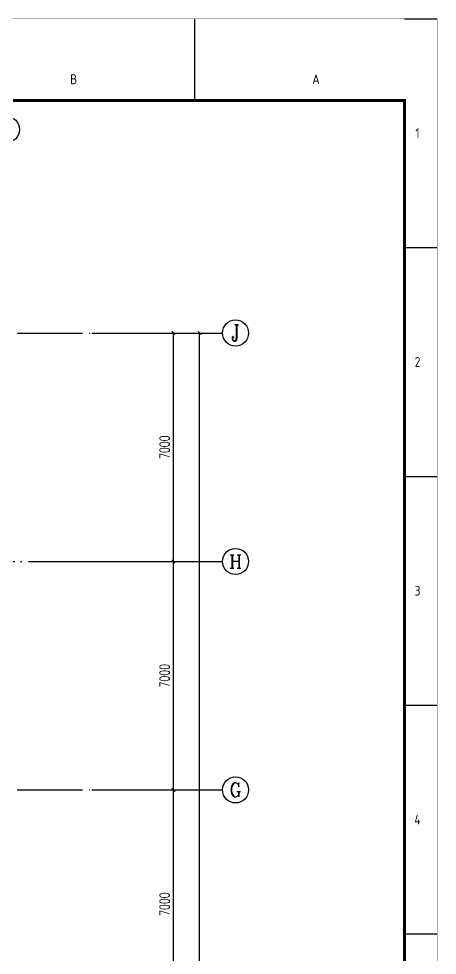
# Model space of a CAD drawing. Extents: x -93062 to 326984, y -142534 to 91021.
# Drawn here: x 171264 to 184089, y 62306 to 91001 of the extents above; entities that cross this region are included whole.
import ezdxf
from ezdxf.enums import TextEntityAlignment as Align

# ---------------------------------------------------------------- set-up
doc = ezdxf.new("R2010")
doc.units = 0
doc.header["$LTSCALE"] = 1000
doc.header["$MEASUREMENT"] = 0
doc.linetypes.add('DOTE', pattern=[2.42, 2, -0.2, 0.02, -0.2])
doc.layers.get('0').update_dxf_attribs({"color": 8})
doc.layers.get('Defpoints').update_dxf_attribs({"color": 8})
for name, color, linetype in [('AXIS', 8, 'Continuous'), ('AXIS_TEXT', 8, 'Continuous'), ('DOTE', 8, 'DOTE')]:
    doc.layers.add(name, color=color, linetype=linetype)
doc.styles.add('_TCH_AXIS', font='COMPLEX', dxfattribs={"bigfont": 'GBCBIG'})
doc.styles.add('_TCH_DIM_T3', font='SIMPLEX', dxfattribs={"width": 0.705882, "bigfont": 'GBCBIG'})
doc.styles.add('COMPLEX', font='COMPLEX')
doc.styles.get("Standard").update_dxf_attribs({"font": 'gbenor.shx', "bigfont": 'gbcbig.shx'})
doc.styles.add('TK', font='GEDITXT.SHX', dxfattribs={"width": 0.85, "height": 3.5, "bigfont": 'DXT.SHX'})
doc.dimstyles.new('_TCH_ARCH&&100', dxfattribs={"dimtxt": 297.5, "dimasz": 100, "dimexe": 250, "dimexo": 300, "dimgap": 126.25, "dimtad": 1, "dimdec": 0, "dimzin": 0, "dimdsep": 46, "dimtxsty": '_TCH_DIM_T3', "dimblk": 'ARCHTICK', "dimcen": 0.09, "dimazin": 2, "dimtfac": 1, "dimtdec": 0, "dimtix": 1, "dimtmove": 2, "dimatfit": 3, "dimfxl": 1, "dimtolj": 1, "dimtzin": 0, "dimarcsym": 0})

# ---------------------------------------------------------------- blocks, each defined once
blk = doc.blocks.new('GEDI_WK_A1_V')
at = {"color": 3}
for p, q in [((519.75, 816), (519.75, 841)), ((584, 841), (594, 841)), ((584, 770.92), (594, 770.92)), ((584, 700.83), (594, 700.83)), ((584, 630.75), (594, 630.75)), ((584, 560.67), (594, 560.67))]:
    blk.add_line(p, q, dxfattribs=at)
for points, const_width in [([(0, 841), (0, 0), (594, 0), (594, 841)], 0.1), ([(10, 816), (10, 10), (584, 10), (584, 816)], 1)]:
    blk.add_lwpolyline(points, close=True, dxfattribs=dict(at, const_width=const_width))
for s, p in [('B', (482.62, 821)), ('A', (556.88, 821))]:
    blk.add_text(s, height=3, dxfattribs=at).set_placement(p, align=Align.CENTER)
for s, p in [('1', (588, 805.96)), ('2', (588, 735.88)), ('3', (588, 665.79)), ('4', (588, 595.71))]:
    blk.add_text(s, height=3, dxfattribs=at).set_placement(p, align=Align.MIDDLE)
blk = doc.blocks.new('A$C711966D6')
blk.add_blockref('GEDI_WK_A1_V', (0, 0))
at = {"style": 'TK', "width": 0.85}
for tag, height, p in [('PROJECTNAME', 4.75, (529, 44)), ('PHASE', 4, (571, 44)), ('DRAWINGNAME', 4.75, (539, 31))]:
    blk.add_attdef(tag, text='', height=height, dxfattribs=at).set_placement(p, align=Align.MIDDLE_CENTER)
for tag, p, height in [('APPROVE', (416, 32.75), 3.5), ('DESIGN', (461, 32.75), 3.5), ('REVIEW1', (416, 25.75), 3.5), ('DRAW', (461, 25.75), 3.5), ('REVIEW2', (416, 18.75), 3.5), ('PROPORTION', (461, 18.75), 3.5), ('DRAWINGNUMBER', (511, 18.5), 4), ('CHECK', (416, 11.75), 3.5), ('DATE', (461, 11.75), 3.5), ('VERSION', (577, 11.75), 3.5)]:
    blk.add_attdef(tag, p, '', height=height, dxfattribs=at)
blk = doc.blocks.new('是飞洒发时')
at = {"xscale": 100, "yscale": 100, "zscale": 100}
blk.add_blockref('A$C711966D6', (0, 0), dxfattribs=at)
blk = doc.blocks.new('_ArchTick')
at = {"color": 0, "linetype": 'ByBlock', "const_width": 0.4}
blk.add_lwpolyline([(-0.5, -0.5), (0.5, 0.5)], dxfattribs=at)
blk = doc.blocks.new('*D1168')
at = {"layer": 'AXIS', "color": 0, "lineweight": -2, "transparency": 16777216}
for p, q in [((173807, 67372), (176257, 67372)), ((176007, 60372), (176007, 67372)), ((173807, 60372), (176257, 60372))]:
    blk.add_line(p, q, dxfattribs=at)
at = {"layer": 'Defpoints', "color": 0, "transparency": 16777216}
for p in [(173507, 67372), (176007, 67372), (173507, 60372)]:
    blk.add_point(p, dxfattribs=at)
at = {"layer": 'AXIS', "color": 0, "lineweight": -2, "transparency": 16777216, "xscale": 100, "yscale": 100, "zscale": 100}
for p, rotation in [((176007, 67372), 90), ((176007, 60372), 270)]:
    blk.add_blockref('_ArchTick', p, dxfattribs=dict(at, rotation=rotation))
at = {"layer": 'AXIS', "color": 0, "transparency": 16777216, "insert": (175732, 63872), "char_height": 297.5, "attachment_point": 5, "rotation": 90, "style": '_TCH_DIM_T3'}
blk.add_mtext('\\A1;7000', dxfattribs=at)
blk = doc.blocks.new('*D1169')
at = {"layer": 'AXIS', "color": 0, "lineweight": -2, "transparency": 16777216}
for p, q in [((173807, 74372), (176257, 74372)), ((176007, 67372), (176007, 74372)), ((173807, 67372), (176257, 67372))]:
    blk.add_line(p, q, dxfattribs=at)
at = {"layer": 'Defpoints', "color": 0, "transparency": 16777216}
for p in [(173507, 74372), (176007, 74372), (173507, 67372)]:
    blk.add_point(p, dxfattribs=at)
at = {"layer": 'AXIS', "color": 0, "lineweight": -2, "transparency": 16777216, "xscale": 100, "yscale": 100, "zscale": 100}
for p, rotation in [((176007, 74372), 90), ((176007, 67372), 270)]:
    blk.add_blockref('_ArchTick', p, dxfattribs=dict(at, rotation=rotation))
at = {"layer": 'AXIS', "color": 0, "transparency": 16777216, "insert": (175732, 70872), "char_height": 297.5, "attachment_point": 5, "rotation": 90, "style": '_TCH_DIM_T3'}
blk.add_mtext('\\A1;7000', dxfattribs=at)
blk = doc.blocks.new('*D1170')
at = {"layer": 'AXIS', "color": 0, "lineweight": -2, "transparency": 16777216}
for p, q in [((173807, 81372), (176257, 81372)), ((176007, 74372), (176007, 81372)), ((173807, 74372), (176257, 74372))]:
    blk.add_line(p, q, dxfattribs=at)
at = {"layer": 'Defpoints', "color": 0, "transparency": 16777216}
for p in [(173507, 81372), (176007, 81372), (173507, 74372)]:
    blk.add_point(p, dxfattribs=at)
at = {"layer": 'AXIS', "color": 0, "lineweight": -2, "transparency": 16777216, "xscale": 100, "yscale": 100, "zscale": 100}
for p, rotation in [((176007, 81372), 90), ((176007, 74372), 270)]:
    blk.add_blockref('_ArchTick', p, dxfattribs=dict(at, rotation=rotation))
at = {"layer": 'AXIS', "color": 0, "transparency": 16777216, "insert": (175732, 77872), "char_height": 297.5, "attachment_point": 5, "rotation": 90, "style": '_TCH_DIM_T3'}
blk.add_mtext('\\A1;7000', dxfattribs=at)
blk = doc.blocks.new('*D1172')
at = {"layer": 'AXIS', "color": 0, "lineweight": -2, "transparency": 16777216}
for p, q in [((173807, 81372), (177057, 81372)), ((176807, 26872), (176807, 81372)), ((173807, 26872), (177057, 26872))]:
    blk.add_line(p, q, dxfattribs=at)
at = {"layer": 'Defpoints', "color": 0, "transparency": 16777216}
for p in [(173507, 81372), (176807, 81372), (173507, 26872)]:
    blk.add_point(p, dxfattribs=at)
at = {"layer": 'AXIS', "color": 0, "lineweight": -2, "transparency": 16777216, "xscale": 100, "yscale": 100, "zscale": 100}
for p, rotation in [((176807, 81372), 90), ((176807, 26872), 270)]:
    blk.add_blockref('_ArchTick', p, dxfattribs=dict(at, rotation=rotation))
at = {"layer": 'AXIS', "color": 0, "transparency": 16777216, "insert": (176532, 54122), "char_height": 297.5, "attachment_point": 5, "rotation": 90, "style": '_TCH_DIM_T3'}
blk.add_mtext('\\A1;54500', dxfattribs=at)
blk = doc.blocks.new('_AXISO')
blk.add_circle((0, 0), 0.5)
at = {"layer": 'AXIS_TEXT', "style": 'COMPLEX', "width": 1.041667}
blk.add_attdef('A', text='', height=0.56, dxfattribs=at).set_placement((-0.25, -0.28), (0.25, -0.28), align=Align.FIT)

msp = doc.modelspace()

# ---------------------------------------------------------------- linework, layer by layer
at = {"layer": 'AXIS'}
for p, q in [((173506.9, 81372.1), (177506.9, 81372.1)), ((173506.9, 74372.1), (177506.9, 74372.1)), ((173506.9, 67372.1), (177506.9, 67372.1))]:
    msp.add_line(p, q, dxfattribs=at)
msp.add_circle((170889.4, 87607), 400, dxfattribs=at)
at = {"layer": 'DOTE'}
for p, q in [((144600.9, 81372.1), (173506.9, 81372.1)), ((144942.6, 74372.1), (173506.9, 74372.1)), ((144600.9, 67372.1), (173506.9, 67372.1))]:
    msp.add_line(p, q, dxfattribs=at)

# ---------------------------------------------------------------- block references
msp.add_blockref('是飞洒发时', (124684, 6896))
at = {"layer": 'AXIS'}
ref = msp.add_blockref('_AXISO', (177906.9, 81372.1), dxfattribs=dict(at, xscale=800, yscale=800, zscale=800))
ref.add_attrib('A', 'J', dxfattribs={"layer": 'AXIS_TEXT', "height": 496.1, "style": '_TCH_AXIS'}).set_placement((177777, 81124), (178036.9, 81124), align=Align.FIT)
ref = msp.add_blockref('_AXISO', (177906.9, 74372.1), dxfattribs=dict(at, xscale=800, yscale=800, zscale=800))
ref.add_attrib('A', 'H', dxfattribs={"layer": 'AXIS_TEXT', "height": 405.5, "style": '_TCH_AXIS'}).set_placement((177713.8, 74169.3), (178100, 74169.3), align=Align.FIT)
ref = msp.add_blockref('_AXISO', (177906.9, 67372.1), dxfattribs=dict(at, xscale=800, yscale=800, zscale=800))
ref.add_attrib('A', 'G', dxfattribs={"layer": 'AXIS_TEXT', "height": 425.2, "style": '_TCH_AXIS'}).set_placement((177724.7, 67159.5), (178089.2, 67159.5), align=Align.FIT)

# ---------------------------------------------------------------- dimensions: what is measured, and where the dimension line sits
for p1, p2, distance, picture, middle in [((173506.9, 74372.1), (173506.9, 81372.1), -2500, '*D1170', (175731.9, 77872.1)), ((173506.9, 26872.1), (173506.9, 81372.1), -3300, '*D1172', (176531.9, 54122.1)), ((173506.9, 67372.1), (173506.9, 74372.1), -2500, '*D1169', (175731.9, 70872.1)), ((173506.9, 60372.1), (173506.9, 67372.1), -2500, '*D1168', (175731.9, 63872.1))]:
    dim = msp.add_aligned_dim(p1=p1, p2=p2, distance=distance, dimstyle='_TCH_ARCH&&100', dxfattribs=at)
    dim.commit()
    dim.dimension.update_dxf_attribs({"geometry": picture, "text_midpoint": middle})

doc.saveas('drawing.dxf')
